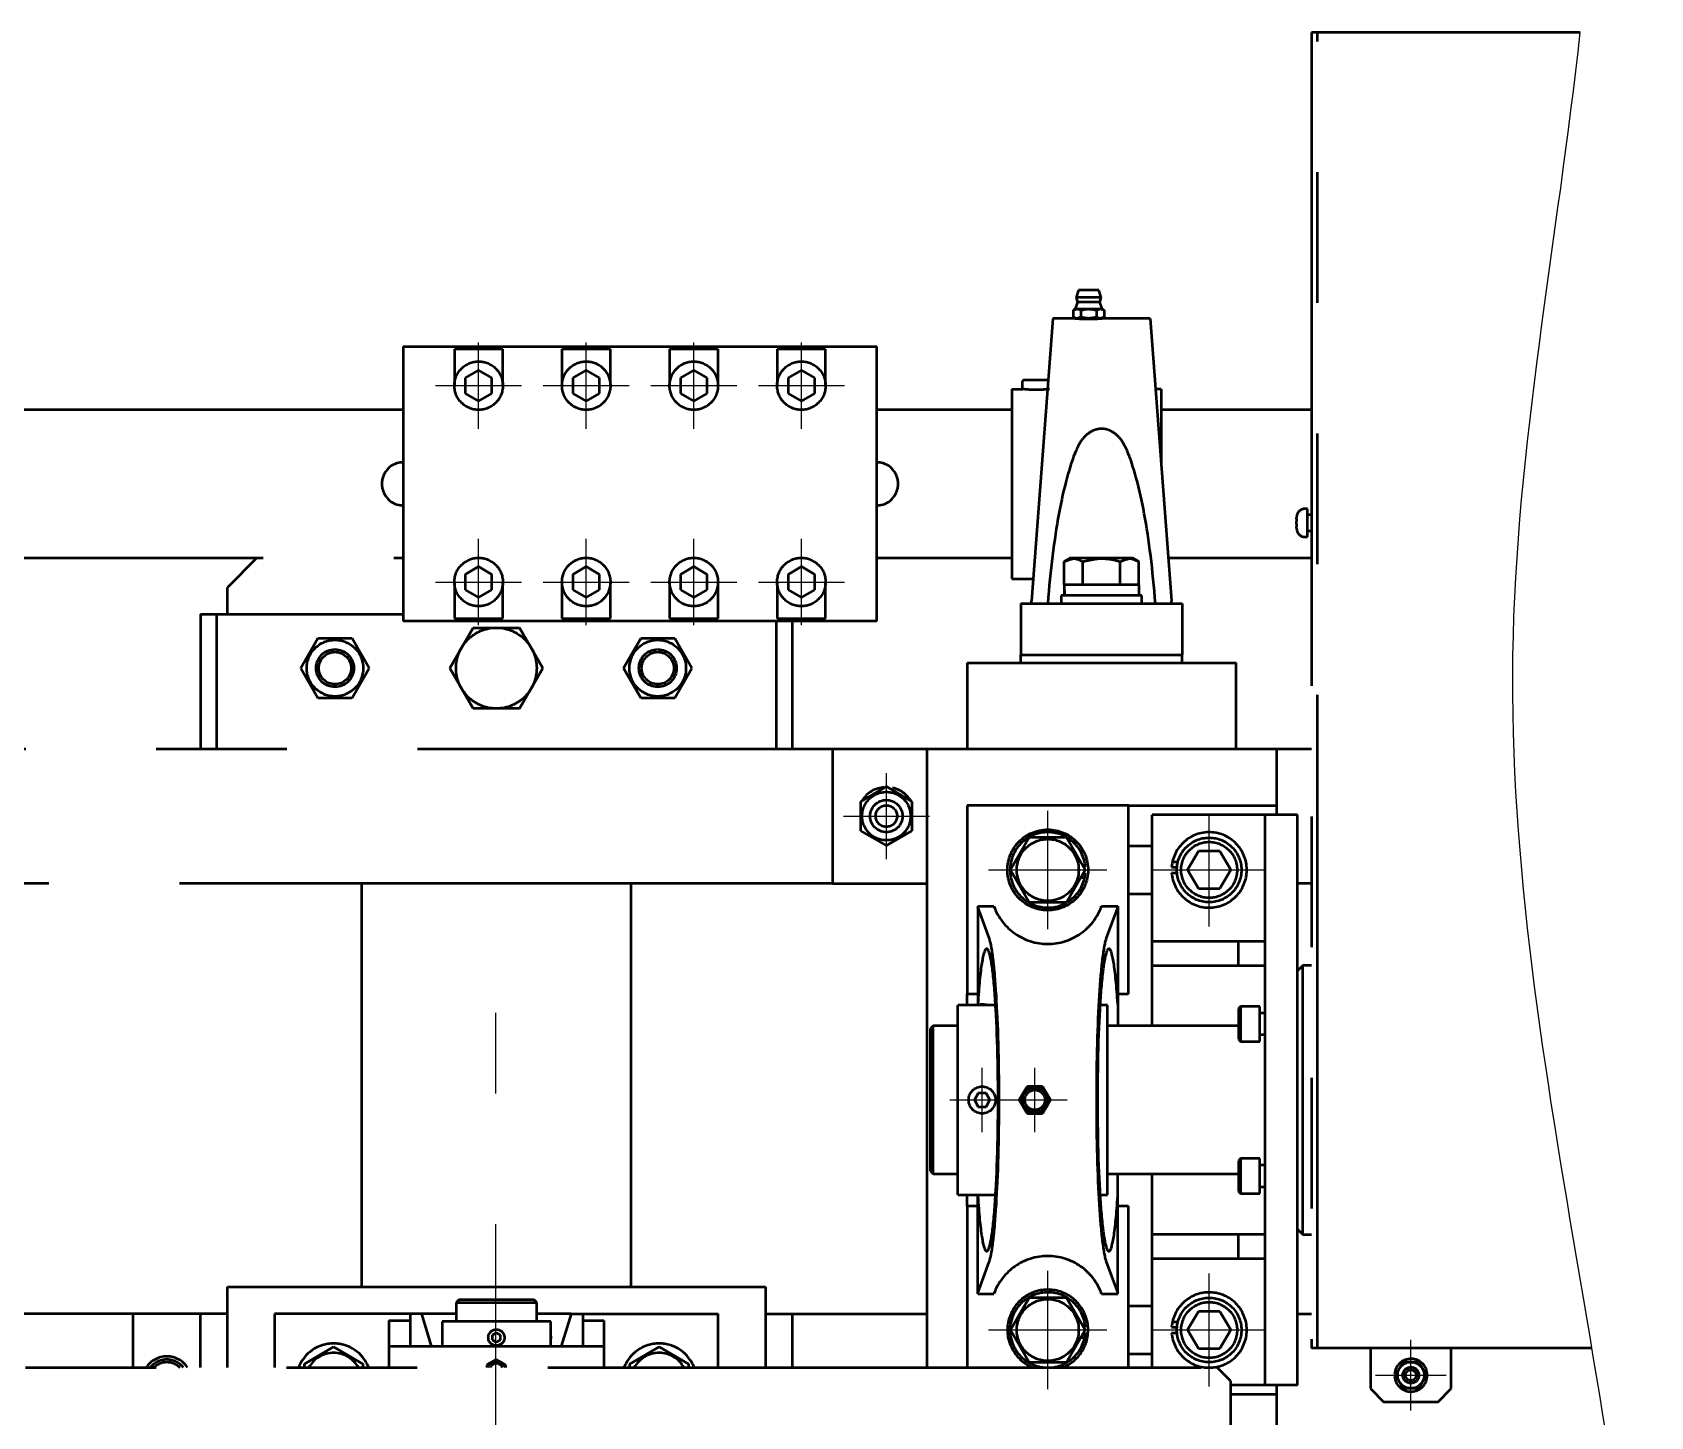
# Model space of a CAD drawing. Header units: millimetres. Extents: x -993 to 13147, y -7260 to 4342.
# Drawn here: x 5898 to 6499, y 3271 to 3786 of the extents above; entities that cross this region are included whole.
import ezdxf

# ---------------------------------------------------------------- set-up
doc = ezdxf.new("R2010")
doc.units = ezdxf.units.MM
doc.header["$LTSCALE"] = 7.649257
doc.linetypes.add('CENTER', pattern=[50.8, 31.75, -6.35, 6.35, -6.35])
doc.linetypes.add('PHANTOM', pattern=[63.5, 31.75, -6.35, 6.35, -6.35, 6.35, -6.35])
for name, color, linetype in [('NoLayerName_001', 7, 'Continuous'), ('NoLayerName_002', 7, 'Continuous'), ('NoLayerName_003', 7, 'Continuous')]:
    doc.layers.add(name, color=color, linetype=linetype)

# ---------------------------------------------------------------- blocks, each defined once
blk = doc.blocks.new('JZB_0737')
at = {"layer": 'NoLayerName_001', "color": 4, "linetype": 'CENTER', "lineweight": 25}
for p, q in [((2057.31, 927.16), (2057.31, 959.16)), ((2097.31, 927.16), (2097.31, 959.16)), ((2137.31, 927.16), (2137.31, 959.16)), ((2177.31, 927.16), (2177.31, 959.16)), ((2041.31, 943.16), (2073.31, 943.16)), ((2081.31, 943.16), (2113.31, 943.16)), ((2121.31, 943.16), (2153.31, 943.16)), ((2161.31, 943.16), (2193.31, 943.16)), ((2057.31, 854.16), (2057.31, 886.16)), ((2097.31, 854.16), (2097.31, 886.16)), ((2137.31, 854.16), (2137.31, 886.16)), ((2177.31, 854.16), (2177.31, 886.16)), ((2041.31, 870.16), (2073.31, 870.16)), ((2081.31, 870.16), (2113.31, 870.16)), ((2121.31, 870.16), (2153.31, 870.16)), ((2161.31, 870.16), (2193.31, 870.16)), ((2208.91, 767.16), (2208.91, 799.16)), ((2192.91, 783.16), (2224.91, 783.16)), ((2268.91, 741.16), (2268.91, 785.16)), ((2328.91, 742.16), (2328.91, 784.16)), ((2246.91, 763.16), (2290.91, 763.16)), ((2307.91, 763.16), (2349.91, 763.16)), ((2063.76, 0), (2063.76, 710)), ((2244.51, 665.66), (2244.51, 689.66)), ((2264.11, 665.66), (2264.11, 689.66)), ((2232.51, 677.66), (2256.51, 677.66)), ((2252.11, 677.66), (2276.11, 677.66)), ((2268.91, 570.16), (2268.91, 614.16)), ((2328.91, 571.16), (2328.91, 613.16)), ((2246.91, 592.16), (2290.91, 592.16)), ((2307.91, 592.16), (2349.91, 592.16)), ((2403.91, 562.26), (2403.91, 588.46)), ((2390.81, 575.36), (2417.01, 575.36))]:
    blk.add_line(p, q, dxfattribs=at)
at = {"layer": 'NoLayerName_001', "color": 3, "linetype": 'PHANTOM', "lineweight": 50}
for p, q in [((2029.31, 934.16), (1734.31, 934.16)), ((2255.51, 934.16), (2205.31, 934.16)), ((2366.91, 934.16), (2311.11, 934.16)), ((2365.41, 897.41), (2364.61, 897.41)), ((2365.41, 886.91), (2365.41, 897.41)), ((2361.42, 894.47), (2361.41, 894.12)), ((2361.41, 893.67), (2361.41, 894.12)), ((2361.41, 893.67), (2361.42, 893.32)), ((2361.42, 893.32), (2361.41, 892.61)), ((2361.41, 891.71), (2361.41, 892.61)), ((2361.41, 891.71), (2361.42, 891.01)), ((2361.42, 891.01), (2361.41, 890.66)), ((2361.41, 890.21), (2361.41, 890.66)), ((2366.91, 895.16), (2365.41, 895.16)), ((2361.41, 890.21), (2361.42, 889.85)), ((2364.61, 886.91), (2365.41, 886.91)), ((2365.41, 889.16), (2366.91, 889.16)), ((1734.31, 879.16), (2029.31, 879.16)), ((1974.91, 879.16), (1963.91, 868.16)), ((2205.31, 879.16), (2255.51, 879.16)), ((2277.41, 879.16), (2275.05, 877.8)), ((2277.41, 879.16), (2300.41, 879.16)), ((2302.76, 877.8), (2300.41, 879.16)), ((2313.7, 879.16), (2366.91, 879.16)), ((2275.05, 869.16), (2275.05, 877.8)), ((2281.98, 869.16), (2281.98, 877.8)), ((2295.83, 869.16), (2295.83, 877.8)), ((2302.76, 869.16), (2302.76, 877.8)), ((1963.91, 858.16), (1963.91, 868.16)), ((2302.91, 869.16), (2274.94, 869.16)), ((2302.91, 865.16), (2302.91, 869.16)), ((2303.91, 865.16), (2273.91, 865.16)), ((2273.91, 865.16), (2273.91, 862.16)), ((2303.91, 862.16), (2303.91, 865.16)), ((1953.91, 858.16), (1953.91, 808.16)), ((1953.91, 858.16), (2029.31, 858.16)), ((1959.91, 858.16), (1959.91, 808.16)), ((2167.91, 855.67), (2167.91, 808.16)), ((2173.91, 855.67), (2173.91, 808.16)), ((1997.56, 849.16), (1991.2, 838.16)), ((2010.26, 849.16), (1997.56, 849.16)), ((2016.61, 838.16), (2010.26, 849.16)), ((2055.25, 853.16), (2046.59, 838.16)), ((2055.25, 853.16), (2072.57, 853.16)), ((2072.57, 853.16), (2081.23, 838.16)), ((2117.56, 849.16), (2111.2, 838.16)), ((2130.26, 849.16), (2117.56, 849.16)), ((2136.61, 838.16), (2130.26, 849.16)), ((2258.91, 840.16), (2258.91, 843.16)), ((2318.91, 840.16), (2318.91, 843.16)), ((1991.2, 838.16), (1997.56, 827.16)), ((2010.26, 827.16), (2016.61, 838.16)), ((2055.25, 823.16), (2046.59, 838.16)), ((2072.57, 823.16), (2081.23, 838.16)), ((2111.2, 838.16), (2117.56, 827.16)), ((2130.26, 827.16), (2136.61, 838.16)), ((2238.91, 840.16), (2238.91, 808.16)), ((2238.91, 840.16), (2338.91, 840.16)), ((2338.91, 808.16), (2338.91, 840.16)), ((1997.56, 827.16), (2010.26, 827.16)), ((2117.56, 827.16), (2130.26, 827.16)), ((2072.57, 823.16), (2055.25, 823.16)), ((1548.91, 808.16), (2188.91, 808.16)), ((2188.91, 808.16), (2188.91, 758.16)), ((2188.91, 808.16), (2366.91, 808.16)), ((2223.91, 808.16), (2223.91, 578.16)), ((2353.91, 808.16), (2353.91, 783.66)), ((2199.41, 788.65), (2208.91, 794.13)), ((2199.41, 777.68), (2199.41, 788.65)), ((2208.91, 794.13), (2218.41, 788.65)), ((2218.41, 788.65), (2218.41, 777.68)), ((2298.91, 787.16), (2353.91, 787.16)), ((2361.76, 783.66), (2307.76, 783.66)), ((2307.76, 705.16), (2307.76, 783.66)), ((2349.76, 571.66), (2349.76, 783.66)), ((2361.76, 571.66), (2361.76, 783.66)), ((2208.91, 772.19), (2199.41, 777.68)), ((2218.41, 777.68), (2208.91, 772.19)), ((2261.98, 775.16), (2255.05, 763.16)), ((2275.83, 775.16), (2261.98, 775.16)), ((2282.76, 763.16), (2275.83, 775.16)), ((2298.91, 772.16), (2307.76, 772.16)), ((2314.94, 764.19), (2316.95, 764.19)), ((2315.23, 766.14), (2317.28, 766.14)), ((2324.91, 770.09), (2320.91, 763.16)), ((2332.91, 770.09), (2324.91, 770.09)), ((2336.91, 763.16), (2332.91, 770.09)), ((2188.91, 758.16), (1598.91, 758.16)), ((2013.91, 608.16), (2013.91, 758.16)), ((2113.91, 758.16), (2113.91, 608.16)), ((2188.91, 758.16), (2223.91, 758.16)), ((2255.05, 763.16), (2261.98, 751.16)), ((2275.83, 751.16), (2282.76, 763.16)), ((2282.59, 760.19), (2281.05, 760.19)), ((2314.94, 762.14), (2316.95, 762.14)), ((2320.91, 763.16), (2324.91, 756.23)), ((2332.91, 756.23), (2336.91, 763.16)), ((2366.91, 758.16), (2361.76, 758.16)), ((2307.76, 754.16), (2298.91, 754.16)), ((2324.91, 756.23), (2332.91, 756.23)), ((2261.98, 751.16), (2275.83, 751.16)), ((2307.76, 736.66), (2349.76, 736.66)), ((2339.76, 727.66), (2339.76, 736.66)), ((2307.76, 727.66), (2349.76, 727.66)), ((2238.91, 712.91), (2238.91, 717.16)), ((2340.56, 712.45), (2339.76, 711.65)), ((2339.76, 711.65), (2339.76, 700.25)), ((2347.76, 712.45), (2340.56, 712.45)), ((2340.56, 712.45), (2340.56, 699.45)), ((2347.76, 699.45), (2347.76, 712.45)), ((2349.76, 709.95), (2347.76, 709.95)), ((2226.31, 705.16), (2225.31, 704.16)), ((2225.31, 651.16), (2225.31, 704.16)), ((2226.31, 650.16), (2226.31, 705.16)), ((2235.51, 705.16), (2226.31, 705.16)), ((2339.76, 705.16), (2291.11, 705.16)), ((2339.76, 700.25), (2340.56, 699.45)), ((2340.56, 699.45), (2347.76, 699.45)), ((2347.76, 701.95), (2349.76, 701.95)), ((2340.56, 655.88), (2339.76, 655.08)), ((2347.76, 655.88), (2340.56, 655.88)), ((2340.56, 655.88), (2340.56, 642.88)), ((2347.76, 642.88), (2347.76, 655.88)), ((2225.31, 651.16), (2226.31, 650.16)), ((2226.31, 650.16), (2235.51, 650.16)), ((2291.11, 650.16), (2339.76, 650.16)), ((2307.76, 578.16), (2307.76, 650.16)), ((2339.76, 655.08), (2339.76, 643.68)), ((2349.76, 653.38), (2347.76, 653.38)), ((2347.76, 645.38), (2349.76, 645.38)), ((2238.91, 638.16), (2238.91, 642.41)), ((2339.76, 643.68), (2340.56, 642.88)), ((2340.56, 642.88), (2347.76, 642.88)), ((2349.76, 627.66), (2307.76, 627.66)), ((2339.76, 618.66), (2339.76, 627.66)), ((2349.76, 618.66), (2307.76, 618.66)), ((1963.91, 578.16), (1963.91, 608.16)), ((1963.91, 608.16), (2163.91, 608.16)), ((2163.91, 608.16), (2163.91, 578.16)), ((2261.98, 604.16), (2255.05, 592.16)), ((2275.83, 604.16), (2261.98, 604.16)), ((2282.76, 592.16), (2275.83, 604.16)), ((1963.91, 598.16), (1163.91, 598.16)), ((1928.91, 578.16), (1928.91, 598.16)), ((1953.91, 578.16), (1953.91, 598.16)), ((2048.91, 598.16), (2036.16, 598.16)), ((2091.66, 598.16), (2078.91, 598.16)), ((2163.91, 598.16), (2223.91, 598.16)), ((2173.91, 598.16), (2173.91, 578.16)), ((2298.91, 601.16), (2307.76, 601.16)), ((2324.91, 599.09), (2320.91, 592.16)), ((2332.91, 599.09), (2324.91, 599.09)), ((2336.91, 592.16), (2332.91, 599.09)), ((2361.76, 598.16), (2366.91, 598.16)), ((2255.05, 592.16), (2261.98, 580.16)), ((2275.83, 580.16), (2282.76, 592.16)), ((2314.94, 593.19), (2316.95, 593.19)), ((2314.94, 591.14), (2316.95, 591.14)), ((2315.23, 595.14), (2317.28, 595.14)), ((2320.91, 592.16), (2324.91, 585.23)), ((2332.91, 585.23), (2336.91, 592.16)), ((2003.41, 585.86), (1992.41, 579.51)), ((2014.41, 579.51), (2003.41, 585.86)), ((2124.41, 585.86), (2113.41, 579.51)), ((2135.41, 579.51), (2124.41, 585.86)), ((2282.59, 589.19), (2281.05, 589.19)), ((2324.91, 585.23), (2332.91, 585.23)), ((625.91, 578.16), (2331.91, 578.16)), ((1992.41, 579.51), (1992.41, 577.99)), ((2014.41, 578.28), (2014.41, 579.51)), ((2113.41, 579.51), (2113.41, 577.99)), ((2135.41, 578.28), (2135.41, 579.51)), ((2261.98, 580.16), (2275.83, 580.16)), ((2307.76, 583.16), (2298.91, 583.16)), ((2336.91, 573.16), (2331.91, 578.16)), ((2398.13, 575.36), (2401.02, 580.36)), ((2401.02, 580.36), (2406.79, 580.36)), ((2406.79, 580.36), (2409.68, 575.36)), ((2336.91, 498.16), (2336.91, 573.16)), ((2361.76, 571.66), (2336.91, 571.66)), ((2353.91, 571.66), (2353.91, 547.16)), ((2397.82, 575.75), (2398.17, 575.75)), ((2397.82, 574.98), (2398.17, 574.98)), ((2401.02, 570.36), (2398.13, 575.36)), ((2409.68, 575.36), (2406.79, 570.36)), ((2353.91, 568.16), (2336.91, 568.16)), ((2406.79, 570.36), (2401.02, 570.36))]:
    blk.add_line(p, q, dxfattribs=at)
for centre, radius in [((2003.91, 838.16), 10.5), ((2063.91, 838.16), 15), ((2123.91, 838.16), 10.5), ((2208.91, 783.16), 9), ((2208.91, 783.16), 6), ((2208.91, 783.16), 4), ((2268.91, 763.16), 15), ((2268.91, 763.16), 11.5), ((2328.91, 763.16), 12), ((2328.91, 763.16), 10.4), ((2268.91, 592.16), 11.5), ((2328.91, 592.16), 12), ((2328.91, 592.16), 10.4), ((2403.91, 575.36), 4.9), ((2403.91, 575.36), 3), ((2403.91, 575.36), 2)]:
    blk.add_circle(centre, radius, dxfattribs=at)
for centre, radius, start, end in [((2029.31, 906.66), 8, 90, 270), ((2205.31, 906.66), 8, 270, 90), ((2364.61, 894.21), 3.2, 90, 175.39471), ((2364.61, 890.11), 3.2, 184.57891, 270), ((2208.91, 783.16), 10.75, 94.09895, 146.11564), ((2208.91, 783.16), 10.75, 32.09734, 78.01881), ((2268.91, 763.16), 14, 4.19672, 355.80328), ((2328.91, 763.16), 14, 184.19672, 175.80328), ((2268.91, 592.16), 15, 291.03947, 248.96053), ((2268.91, 592.16), 14, 4.19672, 355.80328), ((2328.91, 592.16), 14, 184.19672, 175.80328), ((2003.41, 573.16), 14, 20.92483, 159.07517), ((2003.41, 573.16), 10.5, 28.43689, 151.56311), ((2124.41, 573.16), 14, 20.92483, 159.07517), ((2124.41, 573.16), 10.5, 28.43689, 151.56311), ((1941.41, 573.16), 9.2, 32.92073, 147.07927), ((1941.41, 573.16), 8, 38.68219, 141.31781), ((1941.41, 573.16), 7, 45.58469, 134.41531), ((2403.91, 575.36), 6.1, 183.61109, 176.38891)]:
    blk.add_arc(centre, radius, start, end, dxfattribs=at)
for centre, start_param, end_param in [((2288.91, 871.26), 1.644043, 1.784963), ((2288.91, 863.06), 1.427448, 1.49755)]:
    blk.add_ellipse(centre, major_axis=(0, 28.7), ratio=0.487733, start_param=start_param, end_param=end_param, dxfattribs=at)
at = {"layer": 'NoLayerName_001', "color": 3, "linetype": 'Continuous', "lineweight": 25, "start_tangent": (0.107333, 0.994223), "end_tangent": (0.107333, 0.994223)}
blk.add_spline([(2466.85, 148.16), (2491.85, 379.74), (2466.85, 611.31), (2441.85, 842.89), (2466.85, 1074.46)], degree=3, dxfattribs=at)
at = {"layer": 'NoLayerName_001', "color": 3, "linetype": 'PHANTOM', "lineweight": 50}
for points, start_tangent, end_tangent in [([(2275.05, 877.8), (2278.76, 878.87), (2281.98, 877.8)], (0.961124, 0.276116), (0.949267, -0.31447)), ([(2281.98, 877.8), (2287, 878.79), (2294.05, 878.26), (2295.83, 877.8)], (0.981287, 0.192553), (0.968053, -0.250744)), ([(2295.83, 877.8), (2299.55, 878.87), (2302.76, 877.8)], (0.961124, 0.276116), (0.949267, -0.31447))]:
    blk.add_spline(points, degree=3, dxfattribs=dict(at, start_tangent=start_tangent, end_tangent=end_tangent))
at = {"layer": 'NoLayerName_002', "color": 3, "linetype": 'PHANTOM', "lineweight": 50}
for p, q in [((2466.85, 1074.46), (2366.91, 1074.46)), ((2366.91, 1074.46), (2366.91, 585.36)), ((2369.21, 585.36), (2369.21, 1074.46)), ((2049.91, 603.36), (2048.91, 602.36)), ((2048.91, 602.36), (2078.91, 602.36)), ((2048.91, 602.36), (2048.91, 595.36)), ((2077.91, 603.36), (2049.91, 603.36)), ((2078.91, 602.36), (2077.91, 603.36)), ((2078.91, 595.36), (2078.91, 602.36)), ((2471.04, 585.36), (2366.91, 585.36)), ((2388.91, 585.36), (2388.91, 570.36)), ((2418.91, 570.36), (2418.91, 585.36)), ((2388.91, 570.36), (2393.91, 565.36)), ((2413.91, 565.36), (2418.91, 570.36)), ((2413.91, 565.36), (2393.91, 565.36))]:
    blk.add_line(p, q, dxfattribs=at)
at = {"layer": 'NoLayerName_003', "color": 3, "linetype": 'PHANTOM', "lineweight": 50}
for p, q in [((2280.38, 978.66), (2279.48, 975.96)), ((2288.74, 975.96), (2279.48, 975.96)), ((2279.48, 975.96), (2279.98, 974.21)), ((2287.84, 978.66), (2280.38, 978.66)), ((2288.74, 975.96), (2287.84, 978.66)), ((2288.24, 974.21), (2288.74, 975.96)), ((2278.33, 971.22), (2279.78, 971.66)), ((2279.11, 971.66), (2278.33, 971.22)), ((2278.33, 971.22), (2278.33, 968.61)), ((2279.98, 974.21), (2279.11, 971.66)), ((2279.11, 971.66), (2289.11, 971.66)), ((2288.24, 974.21), (2279.98, 974.21)), ((2281.22, 971.22), (2281.22, 968.61)), ((2286.99, 971.22), (2288.44, 971.66)), ((2286.99, 971.22), (2286.99, 968.61)), ((2289.11, 971.66), (2288.24, 974.21)), ((2289.88, 971.22), (2289.11, 971.66)), ((2289.88, 971.22), (2289.88, 968.61)), ((2270.83, 968.16), (2262.91, 863.16)), ((2306.98, 968.16), (2270.83, 968.16)), ((2278.33, 968.61), (2279.11, 968.16)), ((2281.22, 968.61), (2279.78, 968.16)), ((2289.88, 968.61), (2288.44, 968.16)), ((2289.11, 968.16), (2289.88, 968.61)), ((2306.98, 968.16), (2314.91, 863.16)), ((2029.31, 957.65), (2029.31, 855.67)), ((2029.31, 957.65), (2205.31, 957.65)), ((2066.31, 956.67), (2048.31, 956.67)), ((2048.31, 956.67), (2048.31, 943.16)), ((2066.31, 943.16), (2066.31, 956.67)), ((2106.31, 956.67), (2088.31, 956.67)), ((2088.31, 956.67), (2088.31, 943.16)), ((2106.31, 943.16), (2106.31, 956.67)), ((2146.31, 956.67), (2128.31, 956.67)), ((2128.31, 956.67), (2128.31, 943.16)), ((2146.31, 943.16), (2146.31, 956.67)), ((2186.31, 956.67), (2168.31, 956.67)), ((2168.31, 956.67), (2168.31, 943.16)), ((2186.31, 943.16), (2186.31, 956.67)), ((2205.31, 855.67), (2205.31, 957.65)), ((2057.31, 948.88), (2052.36, 946.02)), ((2052.36, 946.02), (2052.36, 940.3)), ((2062.26, 946.02), (2057.31, 948.88)), ((2062.26, 940.3), (2062.26, 946.02)), ((2097.31, 948.88), (2092.36, 946.02)), ((2092.36, 946.02), (2092.36, 940.3)), ((2102.26, 946.02), (2097.31, 948.88)), ((2102.26, 940.3), (2102.26, 946.02)), ((2137.31, 948.88), (2132.36, 946.02)), ((2132.36, 946.02), (2132.36, 940.3)), ((2142.26, 946.02), (2137.31, 948.88)), ((2142.26, 940.3), (2142.26, 946.02)), ((2177.31, 948.88), (2172.36, 946.02)), ((2172.36, 946.02), (2172.36, 940.3)), ((2182.26, 946.02), (2177.31, 948.88)), ((2182.26, 940.3), (2182.26, 946.02)), ((2259.51, 941.9), (2259.51, 944.72)), ((2269.07, 945.16), (2259.95, 945.16)), ((2052.36, 940.3), (2057.31, 937.45)), ((2057.31, 937.45), (2062.26, 940.3)), ((2092.36, 940.3), (2097.31, 937.45)), ((2097.31, 937.45), (2102.26, 940.3)), ((2132.36, 940.3), (2137.31, 937.45)), ((2137.31, 937.45), (2142.26, 940.3)), ((2172.36, 940.3), (2177.31, 937.45)), ((2177.31, 937.45), (2182.26, 940.3)), ((2255.51, 941.91), (2255.51, 871.41)), ((2255.51, 941.91), (2259.57, 941.91)), ((2311.11, 941.91), (2308.96, 941.91)), ((2311.11, 941.91), (2311.11, 913.51)), ((2057.31, 875.88), (2052.36, 873.02)), ((2052.36, 873.02), (2052.36, 867.3)), ((2062.26, 873.02), (2057.31, 875.88)), ((2062.26, 867.3), (2062.26, 873.02)), ((2097.31, 875.88), (2092.36, 873.02)), ((2092.36, 873.02), (2092.36, 867.3)), ((2102.26, 873.02), (2097.31, 875.88)), ((2102.26, 867.3), (2102.26, 873.02)), ((2137.31, 875.88), (2132.36, 873.02)), ((2132.36, 873.02), (2132.36, 867.3)), ((2142.26, 873.02), (2137.31, 875.88)), ((2142.26, 867.3), (2142.26, 873.02)), ((2177.31, 875.88), (2172.36, 873.02)), ((2172.36, 873.02), (2172.36, 867.3)), ((2182.26, 873.02), (2177.31, 875.88)), ((2182.26, 867.3), (2182.26, 873.02)), ((2048.31, 870.16), (2048.31, 856.65)), ((2052.36, 867.3), (2057.31, 864.45)), ((2057.31, 864.45), (2062.26, 867.3)), ((2066.31, 856.65), (2066.31, 870.16)), ((2088.31, 870.16), (2088.31, 856.65)), ((2092.36, 867.3), (2097.31, 864.45)), ((2097.31, 864.45), (2102.26, 867.3)), ((2106.31, 856.65), (2106.31, 870.16)), ((2128.31, 870.16), (2128.31, 856.65)), ((2132.36, 867.3), (2137.31, 864.45)), ((2137.31, 864.45), (2142.26, 867.3)), ((2146.31, 856.65), (2146.31, 870.16)), ((2168.31, 870.16), (2168.31, 856.65)), ((2172.36, 867.3), (2177.31, 864.45)), ((2177.31, 864.45), (2182.26, 867.3)), ((2186.31, 856.65), (2186.31, 870.16)), ((2255.51, 871.41), (2263.53, 871.41)), ((2258.91, 862.16), (2318.91, 862.16)), ((2258.91, 862.16), (2258.91, 843.16)), ((2262.91, 862.16), (2262.91, 863.16)), ((2314.91, 862.16), (2314.91, 863.16)), ((2318.91, 862.16), (2318.91, 843.16)), ((2205.31, 855.67), (2029.31, 855.67)), ((2048.31, 856.65), (2066.31, 856.65)), ((2088.31, 856.65), (2106.31, 856.65)), ((2128.31, 856.65), (2146.31, 856.65)), ((2168.31, 856.65), (2186.31, 856.65)), ((2258.91, 843.16), (2318.91, 843.16)), ((2238.91, 787.16), (2238.91, 717.16)), ((2298.91, 787.16), (2238.91, 787.16)), ((2298.91, 717.16), (2298.91, 787.16)), ((2242.91, 749.66), (2242.91, 713.32)), ((2242.91, 749.66), (2248.9, 749.66)), ((2247.13, 737.89), (2242.91, 749.46)), ((2288.91, 749.66), (2294.91, 749.66)), ((2294.91, 749.46), (2290.68, 737.89)), ((2294.91, 749.66), (2294.91, 705.16)), ((2363.76, 727.66), (2361.76, 725.66)), ((2366.91, 727.66), (2363.76, 727.66)), ((2363.76, 627.66), (2363.76, 727.66)), ((2238.91, 717.16), (2242.91, 717.16)), ((2294.91, 717.16), (2298.91, 717.16)), ((2249.5, 712.91), (2235.51, 712.91)), ((2235.51, 642.41), (2235.51, 712.91)), ((2291.11, 712.91), (2288.32, 712.91)), ((2291.11, 642.41), (2291.11, 712.91)), ((2243.06, 680.16), (2241.62, 677.66)), ((2245.95, 680.16), (2243.06, 680.16)), ((2247.39, 677.66), (2245.95, 680.16)), ((2261.22, 682.66), (2258.33, 677.66)), ((2266.99, 682.66), (2261.22, 682.66)), ((2269.88, 677.66), (2266.99, 682.66)), ((2241.62, 677.66), (2243.06, 675.16)), ((2243.06, 675.16), (2245.95, 675.16)), ((2245.95, 675.16), (2247.39, 677.66)), ((2258.33, 677.66), (2261.22, 672.66)), ((2269.88, 677.66), (2266.99, 672.66)), ((2261.22, 672.66), (2266.99, 672.66)), ((2294.91, 605.66), (2294.91, 650.16)), ((2235.51, 642.41), (2249.5, 642.41)), ((2238.91, 638.16), (2238.91, 578.16)), ((2242.91, 638.16), (2238.91, 638.16)), ((2242.91, 605.66), (2242.91, 642)), ((2288.32, 642.41), (2291.11, 642.41)), ((2298.91, 638.16), (2294.91, 638.16)), ((2298.91, 578.16), (2298.91, 638.16)), ((2361.76, 629.66), (2363.76, 627.66)), ((2363.76, 627.66), (2366.91, 627.66)), ((2242.91, 605.87), (2247.13, 617.44)), ((2290.68, 617.44), (2294.91, 605.87)), ((2242.91, 605.66), (2248.9, 605.66)), ((2288.91, 605.66), (2294.91, 605.66)), ((1981.41, 598.16), (1981.41, 578.16)), ((2036.16, 598.16), (1981.41, 598.16)), ((2023.91, 595.65), (2031.81, 595.65)), ((2023.91, 595.65), (2023.91, 578.16)), ((2031.81, 598.16), (2031.81, 586.16)), ((2039.78, 586.16), (2036.16, 598.16)), ((2091.66, 598.16), (2088.03, 586.16)), ((2091.66, 598.16), (2146.41, 598.16)), ((2096.01, 598.16), (2096.01, 586.16)), ((2096.01, 595.65), (2103.91, 595.65)), ((2103.91, 595.65), (2103.91, 578.16)), ((2146.41, 578.16), (2146.41, 598.16)), ((2043.71, 595.36), (2043.71, 586.16)), ((2084.11, 595.36), (2043.71, 595.36)), ((2063.91, 591.09), (2062.41, 590.23)), ((2062.41, 590.23), (2062.41, 588.5)), ((2065.41, 590.23), (2063.91, 591.09)), ((2065.41, 588.5), (2065.41, 590.23)), ((2084.11, 586.16), (2084.11, 595.36)), ((2023.91, 586.16), (2103.91, 586.16)), ((2062.41, 588.5), (2063.91, 587.63)), ((2063.91, 587.63), (2065.41, 588.5)), ((2063.91, 581.2), (2060.41, 579.18)), ((2060.41, 579.18), (2060.41, 578.17)), ((2067.41, 579.18), (2063.91, 581.2)), ((2067.41, 578.17), (2067.41, 579.18))]:
    blk.add_line(p, q, dxfattribs=at)
for centre, radius in [((2057.31, 943.16), 9), ((2097.31, 943.16), 9), ((2137.31, 943.16), 9), ((2177.31, 943.16), 9), ((2057.31, 870.16), 9), ((2097.31, 870.16), 9), ((2137.31, 870.16), 9), ((2177.31, 870.16), 9), ((2003.91, 838.16), 7), ((2003.91, 838.16), 6), ((2123.91, 838.16), 7), ((2123.91, 838.16), 6), ((2244.51, 677.66), 5), ((2264.11, 677.66), 5), ((2264.11, 677.66), 4.63), ((2264.11, 677.66), 3.73), ((2063.91, 589.36), 3)]:
    blk.add_circle(centre, radius, dxfattribs=at)
for centre, radius, start, end in [((2259.95, 944.72), 0.44, 90, 180), ((2269.07, 944.72), 0.44, 86.27198, 90), ((2268.91, 756.95), 21.29, 200.02403, 339.97597), ((2268.91, 598.37), 21.29, 20.02403, 159.97597), ((2063.91, 577.16), 3.5, 16.60155, 163.39845), ((2063.91, 577.16), 3.46, 16.79913, 163.20087), ((2063.91, 577.16), 2.56, 22.99339, 157.00661)]:
    blk.add_arc(centre, radius, start, end, dxfattribs=at)
for centre, major_axis, ratio, start_param, end_param in [((2288.91, 826.9), (0, 102.98), 0.206732, 0.46142, 1.221311), ((2288.91, 826.9), (0, 102.98), 0.206732, 5.061874, 5.821765), ((2246.19, 677.66), (0, 61.5), 0.075472, 3.345452, 6.079325), ((2291.62, 677.66), (0, 61.5), 0.075472, 0.20386, 2.937733), ((2246.19, 677.66), (0, 56.25), 0.075472, 0, 0.884082), ((2246.19, 677.66), (0, 56.25), 0.075472, 3.141593, 6.283185), ((2291.62, 677.66), (0, -56.25), 0.075472, 3.141593, 6.283185), ((2291.62, 677.66), (0, -56.25), 0.075472, 2.257511, 3.141593), ((2244.51, 710.62), (5, 0), 0.5, 1.570796, 1.984522), ((2244.51, 710.62), (5, 0), 0.5, 1.15707, 1.570796), ((2246.19, 677.66), (0, 56.25), 0.075472, 2.257511, 3.141593), ((2291.62, 677.66), (0, -56.25), 0.075472, 0, 0.884082), ((2082.75, 589.36), (0, 3), 0.5, 4.712389, 5.155261), ((2082.75, 589.36), (0, 3), 0.5, 4.269517, 4.712389)]:
    blk.add_ellipse(centre, major_axis=major_axis, ratio=ratio, start_param=start_param, end_param=end_param, dxfattribs=at)
for points, start_tangent, end_tangent in [([(2279.78, 971.66), (2279.88, 971.66), (2281.22, 971.22)], (0.99972, -0.023678), (0.949271, -0.31446)), ([(2281.22, 971.22), (2283.33, 971.63), (2284.11, 971.66)], (0.981494, 0.191491), (0.999015, 0.04438)), ([(2284.11, 971.66), (2286.28, 971.4), (2286.99, 971.22)], (0.992881, -0.119107), (0.967781, -0.251794)), ([(2288.44, 971.66), (2288.54, 971.66), (2289.88, 971.22)], (0.99972, -0.023678), (0.949271, -0.31446)), ([(2279.78, 968.16), (2279.67, 968.16), (2278.33, 968.61)], (-0.99972, 0.023678), (-0.949271, 0.31446)), ([(2279.11, 968.16), (2279.24, 968.15), (2279.88, 968.1), (2281, 968.04), (2282.48, 967.98), (2284.13, 967.96), (2285.78, 967.98), (2287.24, 968.04), (2288.36, 968.11), (2288.99, 968.15), (2289.11, 968.16)], (0.996795, -0.079996), (0.996788, 0.08009)), ([(2284.11, 968.16), (2283.33, 968.2), (2281.22, 968.61)], (-0.999015, 0.04438), (-0.981494, 0.191491)), ([(2286.99, 968.61), (2286.28, 968.42), (2284.11, 968.16)], (-0.967781, -0.251794), (-0.992881, -0.119107)), ([(2288.44, 968.16), (2288.33, 968.16), (2286.99, 968.61)], (-0.99972, 0.023678), (-0.949271, 0.31446)), ([(2269.51, 941.91), (2269.23, 941.87), (2268.43, 941.78), (2267.18, 941.66), (2265.62, 941.57), (2263.95, 941.56), (2262.35, 941.62), (2260.99, 941.73), (2260.01, 941.84), (2259.54, 941.91), (2259.51, 941.91)], (-0.990616, -0.136673), (-0.990153, 0.139992)), ([(2298.39, 919.11), (2296.41, 922.72), (2293.48, 925.64), (2291.06, 926.8), (2288.35, 927.09), (2285.99, 926.54), (2283.42, 924.94), (2280.68, 921.61), (2279.43, 919.11)], (-0.479983, 0.877278), (-0.446847, -0.89461))]:
    blk.add_spline(points, degree=3, dxfattribs=dict(at, start_tangent=start_tangent, end_tangent=end_tangent))

msp = doc.modelspace()

# ---------------------------------------------------------------- block references
at = {"layer": 'NoLayerName_001'}
msp.add_blockref('JZB_0737', (4006.0935, 2711.1955), dxfattribs=at)

doc.saveas('drawing.dxf')
